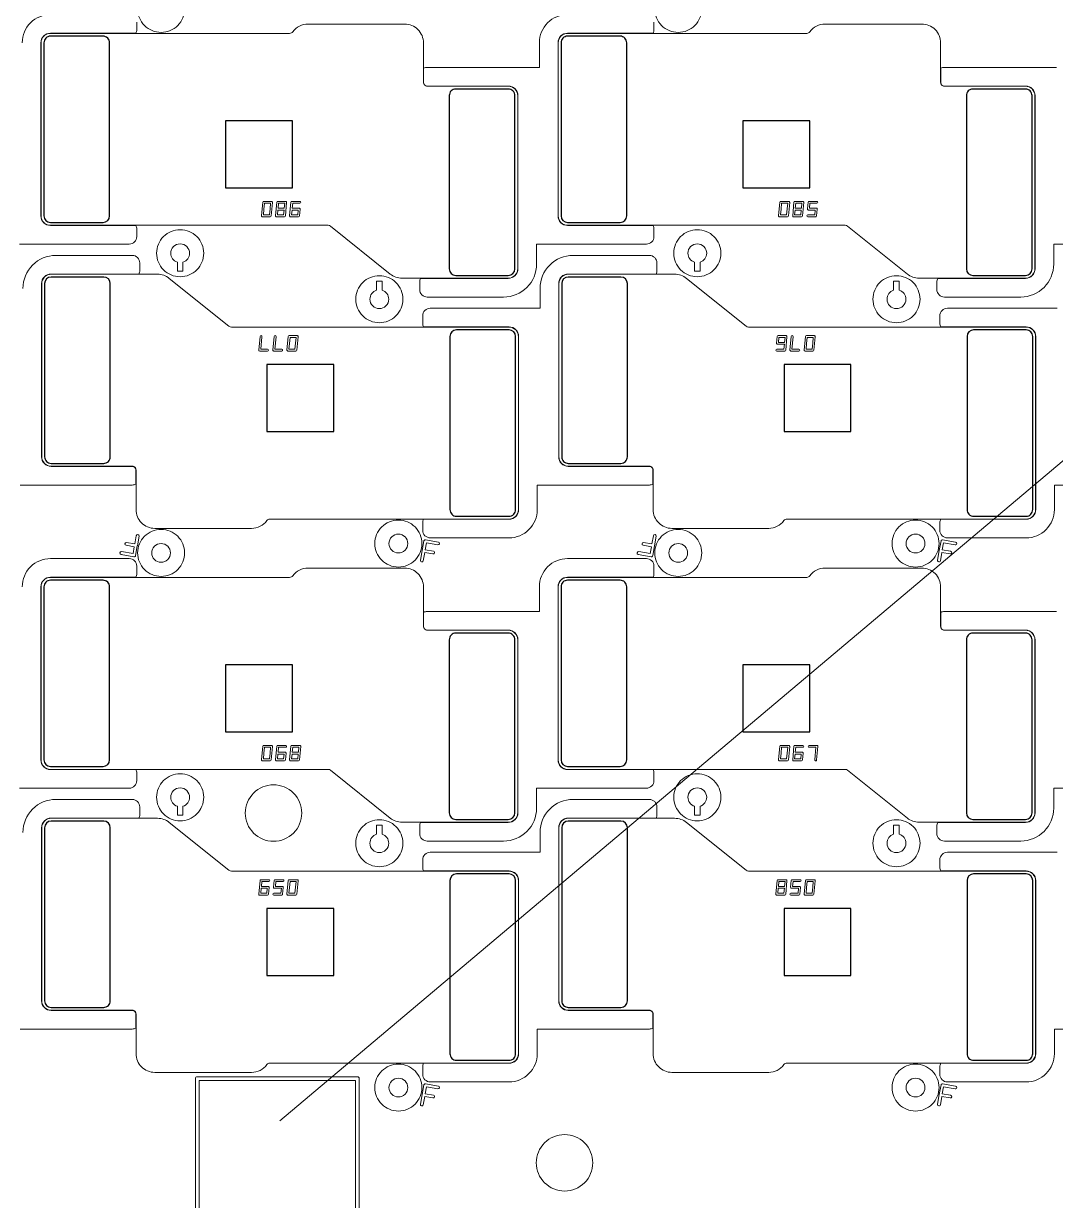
# Model space of a CAD drawing. Extents: x 2541 to 3941, y 2348 to 3338.
# Drawn here: x 3549.3 to 3604.2, y 2818.3 to 2880.8 of the extents above; entities that cross this region are included whole.
import ezdxf

# ---------------------------------------------------------------- set-up
doc = ezdxf.new("R2010")
doc.units = 0
doc.layers.get('0').update_dxf_attribs({"lineweight": 0})
doc.layers.add('barcodea-b_layer1', color=2, linetype='Continuous')
doc.layers.add('susa-b_layer0', color=1, linetype='Continuous')
doc.layers.add('備註', color=1, linetype='Continuous', lineweight=0)

msp = doc.modelspace()

# ---------------------------------------------------------------- linework, layer by layer
at = {"linetype": 'Continuous'}
for points in [[(3557.8951, 2881.58785, 0.414215), (3556.6451, 2882.83785, 0.414215), (3555.3951, 2881.58785, 0.414215), (3556.6451, 2880.33785, 0.414215)], [(3585.3651, 2881.58785, 0.414215), (3584.1151, 2882.83785, 0.414215), (3582.8651, 2881.58785, 0.414215), (3584.1151, 2880.33785, 0.414215)], [(3575.58959, 2867.777), (3575.58959, 2876.97688, 0.414219), (3575.08947, 2877.47701), (3570.78249, 2877.47701, -0.414223), (3570.58249, 2877.67701), (3570.58249, 2879.78181, 0.414215), (3569.58249, 2880.7818), (3564.4456, 2880.7818, 0.24029), (3563.63596, 2880.3692, -0.240069), (3563.47453, 2880.28701), (3550.76948, 2880.28701, 0.414366), (3550.2696, 2879.78689), (3550.2696, 2870.58701, 0.414365), (3550.76948, 2870.08688), (3565.51901, 2870.08688, -0.170771), (3565.64422, 2870.04284), (3568.81516, 2867.4971, 0.170765), (3569.44127, 2867.27688), (3575.08947, 2867.27688, 0.414218)], [(3603.05959, 2867.777), (3603.05959, 2876.97688, 0.414219), (3602.55947, 2877.47701), (3598.25249, 2877.47701, -0.414223), (3598.05249, 2877.67701), (3598.05249, 2879.78181, 0.414215), (3597.05249, 2880.7818), (3591.9156, 2880.7818, 0.24029), (3591.10596, 2880.3692, -0.240069), (3590.94453, 2880.28701), (3578.23948, 2880.28701, 0.414366), (3577.7396, 2879.78689), (3577.7396, 2870.58701, 0.414365), (3578.23948, 2870.08688), (3592.98901, 2870.08688, -0.170771), (3593.11422, 2870.04284), (3596.28516, 2867.4971, 0.170765), (3596.91127, 2867.27688), (3602.55947, 2867.27688, 0.414218)], [(3562.56475, 2871.30429, 0.443552), (3562.5148, 2871.35906), (3562.09329, 2871.35906, 0.387555), (3562.04335, 2871.31383), (3561.97447, 2870.59478, 0.443552), (3562.02442, 2870.54001), (3562.44592, 2870.54001, 0.387555), (3562.49587, 2870.58524)], [(3563.31475, 2871.30429, 0.443552), (3563.2648, 2871.35906), (3562.84329, 2871.35906, 0.387555), (3562.79335, 2871.31383), (3562.72447, 2870.59478, 0.443552), (3562.77442, 2870.54001), (3563.19592, 2870.54001, 0.387555), (3563.24587, 2870.58524)], [(3564.03031, 2870.94477, 0.443552), (3563.98036, 2870.99953), (3563.6137, 2870.99953), (3563.63856, 2871.25906), (3564.01497, 2871.25906, 1), (3564.01497, 2871.35906), (3563.59329, 2871.35906, 0.387555), (3563.54335, 2871.31383), (3563.47447, 2870.59478, 0.443552), (3563.52442, 2870.54001), (3563.94592, 2870.54001, 0.387555), (3563.99587, 2870.58524)], [(3590.03475, 2871.30429, 0.443552), (3589.9848, 2871.35906), (3589.56329, 2871.35906, 0.387555), (3589.51335, 2871.31383), (3589.44447, 2870.59478, 0.443552), (3589.49442, 2870.54001), (3589.91592, 2870.54001, 0.387555), (3589.96587, 2870.58524)], [(3590.78475, 2871.30429, 0.443552), (3590.7348, 2871.35906), (3590.31329, 2871.35906, 0.387555), (3590.26335, 2871.31383), (3590.19447, 2870.59478, 0.443552), (3590.24442, 2870.54001), (3590.66592, 2870.54001, 0.387555), (3590.71587, 2870.58524)], [(3591.50031, 2870.94477, 0.443552), (3591.45036, 2870.99953), (3591.0837, 2870.99953), (3591.10856, 2871.25906), (3591.48497, 2871.25906, 1), (3591.48497, 2871.35906), (3591.06329, 2871.35906, 0.387555), (3591.01335, 2871.31383), (3590.97891, 2870.9543, 0.443552), (3591.02886, 2870.89953), (3591.39552, 2870.89953), (3591.37066, 2870.64001), (3590.99425, 2870.64001, 1), (3590.99425, 2870.54001), (3591.41592, 2870.54001, 0.387555), (3591.46587, 2870.58524)], [(3558.90768, 2868.603, 0.414215), (3557.65768, 2869.853, 0.414215), (3556.40768, 2868.603, 0.414215), (3557.65768, 2867.353, 0.414215)], [(3586.37768, 2868.603, 0.414215), (3585.12768, 2869.853, 0.414215), (3583.87768, 2868.603, 0.414215), (3585.12768, 2867.353, 0.414215)], [(3558.15768, 2868.603, -0.327542), (3557.80768, 2868.12603), (3557.80768, 2867.65185), (3557.50768, 2867.65185), (3557.50768, 2868.12603, -0.327544), (3557.15768, 2868.603, -0.414217), (3557.65768, 2869.103, -0.414217)], [(3585.62768, 2868.603, -0.327542), (3585.27768, 2868.12603), (3585.27768, 2867.65185), (3584.97768, 2867.65185), (3584.97768, 2868.12603, -0.327544), (3584.62768, 2868.603, -0.414217), (3585.12768, 2869.103, -0.414217)], [(3582.98341, 2867.68688), (3582.98341, 2868.08688, 0.414218), (3582.58341, 2868.48688), (3578.5263, 2868.48688, 0.414215), (3576.7763, 2866.73688), (3576.7763, 2865.67688), (3570.94153, 2865.67688, 0.414218), (3570.54153, 2865.27688), (3570.54153, 2864.87688, 0.124388), (3570.58953, 2864.68688), (3575.12642, 2864.68688, -0.414365), (3575.63629, 2864.17675), (3575.63629, 2854.97688, -0.414366), (3575.12642, 2854.46675), (3570.58953, 2854.46675, 0.124388), (3570.54153, 2854.27675), (3570.54153, 2853.87675, 0.414218), (3570.94153, 2853.47675), (3575.12642, 2853.47675, 0.414364), (3576.62629, 2854.97738), (3576.62629, 2856.28675), (3582.58341, 2856.28675, 0.124386), (3582.77341, 2856.33475), (3582.77341, 2857.08675, 0.414224), (3582.58341, 2857.27675), (3578.27643, 2857.27675, -0.414218), (3577.7663, 2857.78688), (3577.7663, 2866.98676, -0.414217), (3578.27643, 2867.49688), (3582.9354, 2867.49688, 0.124392)], [(3575.62629, 2854.97687), (3575.62629, 2864.17675, 0.414365), (3575.12642, 2864.67688), (3560.37689, 2864.67688, -0.170771), (3560.25168, 2864.72092), (3557.08074, 2867.26666, 0.170765), (3556.45463, 2867.48688), (3550.80643, 2867.48688, 0.414218), (3550.3063, 2866.98676), (3550.3063, 2857.78688, 0.414219), (3550.80643, 2857.28675), (3555.11341, 2857.28675, -0.414223), (3555.31341, 2857.08675), (3555.31341, 2854.98195, 0.414215), (3556.3134, 2853.98196), (3561.4503, 2853.98196, 0.24029), (3562.25994, 2854.39456, -0.240069), (3562.42137, 2854.47675), (3575.12642, 2854.47675, 0.414366)], [(3569.48822, 2866.16076, 0.414215), (3568.23822, 2867.41076, 0.414215), (3566.98822, 2866.16076, 0.414215), (3568.23822, 2864.91076, 0.414215)], [(3568.73822, 2866.16076, -0.414217), (3568.23822, 2865.66076, -0.414217), (3567.73822, 2866.16076, -0.327542), (3568.08822, 2866.63773), (3568.08822, 2867.11191), (3568.38822, 2867.11191), (3568.38822, 2866.63773, -0.327544)], [(3603.09629, 2854.97687), (3603.09629, 2864.17675, 0.414365), (3602.59642, 2864.67688), (3587.84689, 2864.67688, -0.170771), (3587.72168, 2864.72092), (3584.55074, 2867.26666, 0.170765), (3583.92463, 2867.48688), (3578.27643, 2867.48688, 0.414218), (3577.7763, 2866.98676), (3577.7763, 2857.78688, 0.414219), (3578.27643, 2857.28675), (3582.58341, 2857.28675, -0.414223), (3582.78341, 2857.08675), (3582.78341, 2854.98195, 0.414215), (3583.7834, 2853.98196), (3588.9203, 2853.98196, 0.24029), (3589.72994, 2854.39456, -0.240069), (3589.89137, 2854.47675), (3602.59642, 2854.47675, 0.414366)], [(3596.95822, 2866.16076, 0.414215), (3595.70822, 2867.41076, 0.414215), (3594.45822, 2866.16076, 0.414215), (3595.70822, 2864.91076, 0.414215)], [(3596.20822, 2866.16076, -0.414217), (3595.70822, 2865.66076, -0.414217), (3595.20822, 2866.16076, -0.327542), (3595.55822, 2866.63773), (3595.55822, 2867.11191), (3595.85822, 2867.11191), (3595.85822, 2866.63773, -0.327544)], [(3562.30278, 2863.4047, 1), (3562.30278, 2863.5047), (3561.93594, 2863.5047), (3561.99957, 2864.16898, 1), (3561.90003, 2864.17852), (3561.83115, 2863.45947, 0.443552), (3561.8811, 2863.4047)], [(3563.05278, 2863.4047, 1), (3563.05278, 2863.5047), (3562.68594, 2863.5047), (3562.74957, 2864.16898, 1), (3562.65003, 2864.17852), (3562.58115, 2863.45947, 0.443552), (3562.6311, 2863.4047)], [(3563.92142, 2864.16898, 0.443552), (3563.87148, 2864.22375), (3563.44997, 2864.22375, 0.387555), (3563.40003, 2864.17852), (3563.33115, 2863.45947, 0.443552), (3563.3811, 2863.4047), (3563.8026, 2863.4047, 0.387555), (3563.85255, 2863.44993)], [(3589.89142, 2864.16898, 0.443552), (3589.84148, 2864.22375), (3589.41997, 2864.22375, 0.387555), (3589.37003, 2864.17852), (3589.33559, 2863.81899, 0.443552), (3589.38554, 2863.76423), (3589.7522, 2863.76423), (3589.72734, 2863.5047), (3589.35092, 2863.5047, 1), (3589.35092, 2863.4047), (3589.7726, 2863.4047, 0.387555), (3589.82255, 2863.44993)], [(3590.52278, 2863.4047, 1), (3590.52278, 2863.5047), (3590.15594, 2863.5047), (3590.21957, 2864.16898, 1), (3590.12003, 2864.17852), (3590.05115, 2863.45947, 0.443552), (3590.1011, 2863.4047)], [(3591.39142, 2864.16898, 0.443552), (3591.34148, 2864.22375), (3590.91997, 2864.22375, 0.387555), (3590.87003, 2864.17852), (3590.80115, 2863.45947, 0.443552), (3590.8511, 2863.4047), (3591.2726, 2863.4047, 0.387555), (3591.32255, 2863.44993)], [(3570.5008, 2853.17591, 0.414215), (3569.2508, 2854.42591, 0.414215), (3568.0008, 2853.17591, 0.414215), (3569.2508, 2851.92591, 0.414215)], [(3597.9708, 2853.17591, 0.414215), (3596.7208, 2854.42591, 0.414215), (3595.4708, 2853.17591, 0.414215), (3596.7208, 2851.92591, 0.414215)], [(3557.8951, 2852.67785, 0.414215), (3556.6451, 2853.92785, 0.414215), (3555.3951, 2852.67785, 0.414215), (3556.6451, 2851.42785, 0.414215)], [(3585.3651, 2852.67785, 0.414215), (3584.1151, 2853.92785, 0.414215), (3582.8651, 2852.67785, 0.414215), (3584.1151, 2851.42785, 0.414215)], [(3555.4733, 2853.56563, 1), (3555.32558, 2853.59168), (3555.24804, 2853.15194), (3554.8083, 2853.22948, 1), (3554.78226, 2853.08176), (3555.222, 2853.00422), (3555.15748, 2852.63834), (3554.54654, 2852.74606, 1), (3554.5205, 2852.59834), (3555.2053, 2852.47759, 0.414237), (3555.29218, 2852.53843), (3555.38268, 2853.05169), (3555.3828, 2853.05237)], [(3557.1451, 2852.67785, -0.414217), (3556.6451, 2852.17785, -0.414217), (3556.1451, 2852.67785, -0.414217), (3556.6451, 2853.17785, -0.414217)], [(3569.7508, 2853.17591, -0.414217), (3569.2508, 2852.67591, -0.414217), (3568.7508, 2853.17591, -0.414217), (3569.2508, 2853.67591, -0.414217)], [(3571.3754, 2853.25542), (3570.6906, 2853.37617, 0.414237), (3570.60372, 2853.31533), (3570.51322, 2852.80207), (3570.5131, 2852.80139), (3570.4226, 2852.28813, 1), (3570.57032, 2852.26208), (3570.64785, 2852.70182), (3571.08759, 2852.62428, 1), (3571.11364, 2852.772), (3570.6739, 2852.84954), (3570.73842, 2853.21542), (3571.34936, 2853.1077, 1)], [(3582.9433, 2853.56563, 1), (3582.79558, 2853.59168), (3582.71804, 2853.15194), (3582.2783, 2853.22948, 1), (3582.25226, 2853.08176), (3582.692, 2853.00422), (3582.62748, 2852.63834), (3582.01654, 2852.74606, 1), (3581.9905, 2852.59834), (3582.6753, 2852.47759, 0.414237), (3582.76218, 2852.53843), (3582.85268, 2853.05169), (3582.8528, 2853.05237)], [(3584.6151, 2852.67785, -0.414217), (3584.1151, 2852.17785, -0.414217), (3583.6151, 2852.67785, -0.414217), (3584.1151, 2853.17785, -0.414217)], [(3597.2208, 2853.17591, -0.414217), (3596.7208, 2852.67591, -0.414217), (3596.2208, 2853.17591, -0.414217), (3596.7208, 2853.67591, -0.414217)], [(3598.8454, 2853.25542), (3598.1606, 2853.37617, 0.414237), (3598.07372, 2853.31533), (3597.98322, 2852.80207), (3597.9831, 2852.80139), (3597.8926, 2852.28813, 1), (3598.04032, 2852.26208), (3598.11785, 2852.70182), (3598.55759, 2852.62428, 1), (3598.58364, 2852.772), (3598.1439, 2852.84954), (3598.20842, 2853.21542), (3598.81936, 2853.1077, 1)], [(3582.82437, 2840.57688), (3582.82437, 2840.97688, 0.124386), (3582.77636, 2841.16688), (3578.23948, 2841.16688, -0.414365), (3577.7296, 2841.67701), (3577.7296, 2850.87688, -0.414366), (3578.23948, 2851.38701), (3582.77636, 2851.38701, 0.124392), (3582.82437, 2851.57701), (3582.82437, 2851.97701, 0.414218), (3582.42437, 2852.37701), (3578.23948, 2852.37701, 0.414364), (3576.7396, 2850.87638), (3576.7396, 2849.56701), (3570.78249, 2849.56701, 0.124388), (3570.59249, 2849.51901), (3570.59249, 2848.76701, 0.414224), (3570.78249, 2848.57701), (3575.08947, 2848.57701, -0.414218), (3575.59959, 2848.06688), (3575.59959, 2838.867, -0.414217), (3575.08947, 2838.35688), (3570.4305, 2838.35688, 0.124388), (3570.38249, 2838.16688), (3570.38249, 2837.76688, 0.414218), (3570.78249, 2837.36688), (3574.83959, 2837.36688, 0.414215), (3576.58959, 2839.11688), (3576.58959, 2840.17688), (3582.42437, 2840.17688, 0.414218)], [(3575.58959, 2838.867), (3575.58959, 2848.06688, 0.414219), (3575.08947, 2848.56701), (3570.78249, 2848.56701, -0.414223), (3570.58249, 2848.76701), (3570.58249, 2850.87181, 0.414215), (3569.58249, 2851.8718), (3564.4456, 2851.8718, 0.24029), (3563.63596, 2851.4592, -0.240069), (3563.47453, 2851.37701), (3550.76948, 2851.37701, 0.414366), (3550.2696, 2850.87689), (3550.2696, 2841.67701, 0.414365), (3550.76948, 2841.17688), (3565.51901, 2841.17688, -0.170771), (3565.64422, 2841.13284), (3568.81516, 2838.5871, 0.170765), (3569.44127, 2838.36688), (3575.08947, 2838.36688, 0.414218)], [(3603.05959, 2838.867), (3603.05959, 2848.06688, 0.414219), (3602.55947, 2848.56701), (3598.25249, 2848.56701, -0.414223), (3598.05249, 2848.76701), (3598.05249, 2850.87181, 0.414215), (3597.05249, 2851.8718), (3591.9156, 2851.8718, 0.24029), (3591.10596, 2851.4592, -0.240069), (3590.94453, 2851.37701), (3578.23948, 2851.37701, 0.414366), (3577.7396, 2850.87689), (3577.7396, 2841.67701, 0.414365), (3578.23948, 2841.17688), (3592.98901, 2841.17688, -0.170771), (3593.11422, 2841.13284), (3596.28516, 2838.5871, 0.170765), (3596.91127, 2838.36688), (3602.55947, 2838.36688, 0.414218)], [(3562.56475, 2842.39429, 0.443552), (3562.5148, 2842.44906), (3562.09329, 2842.44906, 0.387555), (3562.04335, 2842.40383), (3561.97447, 2841.68478, 0.443552), (3562.02442, 2841.63001), (3562.44592, 2841.63001, 0.387555), (3562.49587, 2841.67524)], [(3563.28031, 2842.03477, 0.443552), (3563.23036, 2842.08953), (3562.8637, 2842.08953), (3562.88856, 2842.34906), (3563.26497, 2842.34906, 1), (3563.26497, 2842.44906), (3562.84329, 2842.44906, 0.387555), (3562.79335, 2842.40383), (3562.72447, 2841.68478, 0.443552), (3562.77442, 2841.63001), (3563.19592, 2841.63001, 0.387555), (3563.24587, 2841.67524)], [(3564.06475, 2842.39429, 0.443552), (3564.0148, 2842.44906), (3563.59329, 2842.44906, 0.387555), (3563.54335, 2842.40383), (3563.47447, 2841.68478, 0.443552), (3563.52442, 2841.63001), (3563.94592, 2841.63001, 0.387555), (3563.99587, 2841.67524)], [(3590.03475, 2842.39429, 0.443552), (3589.9848, 2842.44906), (3589.56329, 2842.44906, 0.387555), (3589.51335, 2842.40383), (3589.44447, 2841.68478, 0.443552), (3589.49442, 2841.63001), (3589.91592, 2841.63001, 0.387555), (3589.96587, 2841.67524)], [(3590.75031, 2842.03477, 0.443552), (3590.70036, 2842.08953), (3590.3337, 2842.08953), (3590.35856, 2842.34906), (3590.73497, 2842.34906, 1), (3590.73497, 2842.44906), (3590.31329, 2842.44906, 0.387555), (3590.26335, 2842.40383), (3590.19447, 2841.68478, 0.443552), (3590.24442, 2841.63001), (3590.66592, 2841.63001, 0.387555), (3590.71587, 2841.67524)], [(3591.53475, 2842.39429, 0.443552), (3591.4848, 2842.44906), (3591.06312, 2842.44906, 1), (3591.06312, 2842.34906), (3591.42996, 2842.34906), (3591.36633, 2841.68478, 1), (3591.46587, 2841.67524)], [(3558.90768, 2839.693, 0.414215), (3557.65768, 2840.943, 0.414215), (3556.40768, 2839.693, 0.414215), (3557.65768, 2838.443, 0.414215)], [(3586.37768, 2839.693, 0.414215), (3585.12768, 2840.943, 0.414215), (3583.87768, 2839.693, 0.414215), (3585.12768, 2838.443, 0.414215)], [(3558.15768, 2839.693, -0.327542), (3557.80768, 2839.21603), (3557.80768, 2838.74185), (3557.50768, 2838.74185), (3557.50768, 2839.21603, -0.327544), (3557.15768, 2839.693, -0.414217), (3557.65768, 2840.193, -0.414217)], [(3564.11718, 2838.85292, 0.414215), (3562.61718, 2840.35292, 0.414215), (3561.11718, 2838.85292, 0.414215), (3562.61718, 2837.35292, 0.414215)], [(3585.62768, 2839.693, -0.327542), (3585.27768, 2839.21603), (3585.27768, 2838.74185), (3584.97768, 2838.74185), (3584.97768, 2839.21603, -0.327544), (3584.62768, 2839.693, -0.414217), (3585.12768, 2840.193, -0.414217)], [(3582.98341, 2838.77688), (3582.98341, 2839.17688, 0.414218), (3582.58341, 2839.57688), (3578.5263, 2839.57688, 0.414215), (3576.7763, 2837.82688), (3576.7763, 2836.76688), (3570.94153, 2836.76688, 0.414218), (3570.54153, 2836.36688), (3570.54153, 2835.96688, 0.124388), (3570.58953, 2835.77688), (3575.12642, 2835.77688, -0.414365), (3575.63629, 2835.26675), (3575.63629, 2826.06688, -0.414366), (3575.12642, 2825.55675), (3570.58953, 2825.55675, 0.124388), (3570.54153, 2825.36675), (3570.54153, 2824.96675, 0.414218), (3570.94153, 2824.56675), (3575.12642, 2824.56675, 0.414364), (3576.62629, 2826.06738), (3576.62629, 2827.37675), (3582.58341, 2827.37675, 0.124386), (3582.77341, 2827.42475), (3582.77341, 2828.17675, 0.414224), (3582.58341, 2828.36675), (3578.27643, 2828.36675, -0.414218), (3577.7663, 2828.87688), (3577.7663, 2838.07676, -0.414217), (3578.27643, 2838.58688), (3582.9354, 2838.58688, 0.124392)], [(3575.62629, 2826.06687), (3575.62629, 2835.26675, 0.414365), (3575.12642, 2835.76688), (3560.37689, 2835.76688, -0.170771), (3560.25168, 2835.81092), (3557.08074, 2838.35666, 0.170765), (3556.45463, 2838.57688), (3550.80643, 2838.57688, 0.414218), (3550.3063, 2838.07676), (3550.3063, 2828.87688, 0.414219), (3550.80643, 2828.37675), (3555.11341, 2828.37675, -0.414223), (3555.31341, 2828.17675), (3555.31341, 2826.07195, 0.414215), (3556.3134, 2825.07196), (3561.4503, 2825.07196, 0.24029), (3562.25994, 2825.48456, -0.240069), (3562.42137, 2825.56675), (3575.12642, 2825.56675, 0.414366)], [(3569.48822, 2837.25076, 0.414215), (3568.23822, 2838.50076, 0.414215), (3566.98822, 2837.25076, 0.414215), (3568.23822, 2836.00076, 0.414215)], [(3568.73822, 2837.25076, -0.414217), (3568.23822, 2836.75076, -0.414217), (3567.73822, 2837.25076, -0.327542), (3568.08822, 2837.72773), (3568.08822, 2838.20191), (3568.38822, 2838.20191), (3568.38822, 2837.72773, -0.327544)], [(3603.09629, 2826.06687), (3603.09629, 2835.26675, 0.414365), (3602.59642, 2835.76688), (3587.84689, 2835.76688, -0.170771), (3587.72168, 2835.81092), (3584.55074, 2838.35666, 0.170765), (3583.92463, 2838.57688), (3578.27643, 2838.57688, 0.414218), (3577.7763, 2838.07676), (3577.7763, 2828.87688, 0.414219), (3578.27643, 2828.37675), (3582.58341, 2828.37675, -0.414223), (3582.78341, 2828.17675), (3582.78341, 2826.07195, 0.414215), (3583.7834, 2825.07196), (3588.9203, 2825.07196, 0.24029), (3589.72994, 2825.48456, -0.240069), (3589.89137, 2825.56675), (3602.59642, 2825.56675, 0.414366)], [(3596.95822, 2837.25076, 0.414215), (3595.70822, 2838.50076, 0.414215), (3594.45822, 2837.25076, 0.414215), (3595.70822, 2836.00076, 0.414215)], [(3596.20822, 2837.25076, -0.414217), (3595.70822, 2836.75076, -0.414217), (3595.20822, 2837.25076, -0.327542), (3595.55822, 2837.72773), (3595.55822, 2838.20191), (3595.85822, 2838.20191), (3595.85822, 2837.72773, -0.327544)], [(3562.38699, 2834.89946, 0.443552), (3562.33704, 2834.95423), (3561.97038, 2834.95423), (3561.99524, 2835.21375), (3562.37165, 2835.21375, 1), (3562.37165, 2835.31375), (3561.94997, 2835.31375, 0.387555), (3561.90003, 2835.26852), (3561.83115, 2834.54947, 0.443552), (3561.8811, 2834.4947), (3562.3026, 2834.4947, 0.387555), (3562.35255, 2834.53993)], [(3563.13699, 2834.89946, 0.443552), (3563.08704, 2834.95423), (3562.72038, 2834.95423), (3562.74524, 2835.21375), (3563.12165, 2835.21375, 1), (3563.12165, 2835.31375), (3562.69997, 2835.31375, 0.387555), (3562.65003, 2835.26852), (3562.61559, 2834.90899, 0.443552), (3562.66554, 2834.85423), (3563.0322, 2834.85423), (3563.00734, 2834.5947), (3562.63092, 2834.5947, 1), (3562.63092, 2834.4947), (3563.0526, 2834.4947, 0.387555), (3563.10255, 2834.53993)], [(3563.92142, 2835.25898, 0.443552), (3563.87148, 2835.31375), (3563.44997, 2835.31375, 0.387555), (3563.40003, 2835.26852), (3563.33115, 2834.54947, 0.443552), (3563.3811, 2834.4947), (3563.8026, 2834.4947, 0.387555), (3563.85255, 2834.53993)], [(3589.89142, 2835.25898, 0.443552), (3589.84148, 2835.31375), (3589.41997, 2835.31375, 0.387555), (3589.37003, 2835.26852), (3589.30115, 2834.54947, 0.443552), (3589.3511, 2834.4947), (3589.7726, 2834.4947, 0.387555), (3589.82255, 2834.53993)], [(3590.60699, 2834.89946, 0.443552), (3590.55704, 2834.95423), (3590.19038, 2834.95423), (3590.21524, 2835.21375), (3590.59165, 2835.21375, 1), (3590.59165, 2835.31375), (3590.16997, 2835.31375, 0.387555), (3590.12003, 2835.26852), (3590.08559, 2834.90899, 0.443552), (3590.13554, 2834.85423), (3590.5022, 2834.85423), (3590.47734, 2834.5947), (3590.10092, 2834.5947, 1), (3590.10092, 2834.4947), (3590.5226, 2834.4947, 0.387555), (3590.57255, 2834.53993)], [(3591.39142, 2835.25898, 0.443552), (3591.34148, 2835.31375), (3590.91997, 2835.31375, 0.387555), (3590.87003, 2835.26852), (3590.80115, 2834.54947, 0.443552), (3590.8511, 2834.4947), (3591.2726, 2834.4947, 0.387555), (3591.32255, 2834.53993)], [(3570.5008, 2824.26591, 0.414215), (3569.2508, 2825.51591, 0.414215), (3568.0008, 2824.26591, 0.414215), (3569.2508, 2823.01591, 0.414215)], [(3597.9708, 2824.26591, 0.414215), (3596.7208, 2825.51591, 0.414215), (3595.4708, 2824.26591, 0.414215), (3596.7208, 2823.01591, 0.414215)], [(3567.16854, 2816.24272), (3567.16854, 2824.74272, 0.414228), (3567.06854, 2824.84272), (3558.56854, 2824.84272, 0.414228), (3558.46854, 2824.74272), (3558.46854, 2816.24272, 0.414228), (3558.56854, 2816.14272), (3567.06854, 2816.14272, 0.414228)], [(3569.7508, 2824.26591, -0.414217), (3569.2508, 2823.76591, -0.414217), (3568.7508, 2824.26591, -0.414217), (3569.2508, 2824.76591, -0.414217)], [(3571.3754, 2824.34542), (3570.6906, 2824.46617, 0.414237), (3570.60372, 2824.40533), (3570.51322, 2823.89207), (3570.5131, 2823.89139), (3570.4226, 2823.37813, 1), (3570.57032, 2823.35208), (3570.64785, 2823.79182), (3571.08759, 2823.71428, 1), (3571.11364, 2823.862), (3570.6739, 2823.93954), (3570.73842, 2824.30542), (3571.34936, 2824.1977, 1)], [(3597.2208, 2824.26591, -0.414217), (3596.7208, 2823.76591, -0.414217), (3596.2208, 2824.26591, -0.414217), (3596.7208, 2824.76591, -0.414217)], [(3598.8454, 2824.34542), (3598.1606, 2824.46617, 0.414237), (3598.07372, 2824.40533), (3597.98322, 2823.89207), (3597.9831, 2823.89139), (3597.8926, 2823.37813, 1), (3598.04032, 2823.35208), (3598.11785, 2823.79182), (3598.55759, 2823.71428, 1), (3598.58364, 2823.862), (3598.1439, 2823.93954), (3598.20842, 2824.30542), (3598.81936, 2824.1977, 1)], [(3579.57709, 2820.26817, 0.414215), (3578.07709, 2821.76817, 0.414215), (3576.57709, 2820.26817, 0.414215), (3578.07709, 2818.76817, 0.414215)]]:
    msp.add_lwpolyline(points, format="xyb", close=True, dxfattribs=at)
for points in [[(3550.76948, 2881.28701, 0.414364), (3549.2696, 2879.78638)], [(3578.23948, 2881.28701, 0.414364), (3576.7396, 2879.78638), (3576.7396, 2878.47701), (3570.78249, 2878.47701, 0.124388), (3570.59249, 2878.42901), (3570.59249, 2877.67701, 0.414224), (3570.78249, 2877.48701), (3575.08947, 2877.48701, -0.414218), (3575.59959, 2876.97688), (3575.59959, 2867.777, -0.414217), (3575.08947, 2867.26688), (3570.4305, 2867.26688, 0.124388), (3570.38249, 2867.07688), (3570.38249, 2866.67688, 0.414218), (3570.78249, 2866.27688), (3574.83959, 2866.27688, 0.414215), (3576.58959, 2868.02688), (3576.58959, 2869.08688), (3582.42437, 2869.08688, 0.414218), (3582.82437, 2869.48688), (3582.82437, 2869.88688, 0.124386), (3582.77636, 2870.07688), (3578.23948, 2870.07688, -0.414365), (3577.7296, 2870.58701), (3577.7296, 2879.78688, -0.414366), (3578.23948, 2880.29701), (3582.77636, 2880.29701, 0.124392), (3582.82437, 2880.48701), (3582.82437, 2880.88701, 0.414218)], [(3549.11959, 2869.08688), (3554.95437, 2869.08688, 0.414218), (3555.35437, 2869.48688), (3555.35437, 2869.88688, 0.124386), (3555.30636, 2870.07688), (3550.76948, 2870.07688, -0.414365), (3550.2596, 2870.58701), (3550.2596, 2879.78688, -0.414366), (3550.76948, 2880.29701), (3555.30636, 2880.29701, 0.124392), (3555.35437, 2880.48701), (3555.35437, 2880.88701, 0.414218)], [(3604.2096, 2878.47701), (3598.25249, 2878.47701, 0.124388), (3598.06249, 2878.42901), (3598.06249, 2877.67701, 0.414224), (3598.25249, 2877.48701), (3602.55947, 2877.48701, -0.414218), (3603.06959, 2876.97688), (3603.06959, 2867.777, -0.414217), (3602.55947, 2867.26688), (3597.9005, 2867.26688, 0.124388), (3597.85249, 2867.07688), (3597.85249, 2866.67688, 0.414218), (3598.25249, 2866.27688), (3602.30959, 2866.27688, 0.414215), (3604.05959, 2868.02688), (3604.05959, 2869.08688), (3609.89437, 2869.08688, 0.414218)], [(3549.15629, 2856.28675), (3555.11341, 2856.28675, 0.124386), (3555.30341, 2856.33475), (3555.30341, 2857.08675, 0.414224), (3555.11341, 2857.27675), (3550.80643, 2857.27675, -0.414218), (3550.2963, 2857.78688), (3550.2963, 2866.98676, -0.414217), (3550.80643, 2867.49688), (3555.4654, 2867.49688, 0.124392), (3555.51341, 2867.68688), (3555.51341, 2868.08688, 0.414218), (3555.11341, 2868.48688), (3551.0563, 2868.48688, 0.414215), (3549.3063, 2866.73688)], [(3604.2463, 2865.67688), (3598.41153, 2865.67688, 0.414218), (3598.01153, 2865.27688), (3598.01153, 2864.87688, 0.124388), (3598.05953, 2864.68688), (3602.59642, 2864.68688, -0.414365), (3603.10629, 2864.17675), (3603.10629, 2854.97688, -0.414366), (3602.59642, 2854.46675), (3598.05953, 2854.46675, 0.124388), (3598.01153, 2854.27675), (3598.01153, 2853.87675, 0.414218), (3598.41153, 2853.47675), (3602.59642, 2853.47675, 0.414364), (3604.09629, 2854.97738), (3604.09629, 2856.28675), (3610.05341, 2856.28675, 0.124386)], [(3549.11959, 2840.17688), (3554.95437, 2840.17688, 0.414218), (3555.35437, 2840.57688), (3555.35437, 2840.97688, 0.124386), (3555.30636, 2841.16688), (3550.76948, 2841.16688, -0.414365), (3550.2596, 2841.67701), (3550.2596, 2850.87688, -0.414366), (3550.76948, 2851.38701), (3555.30636, 2851.38701, 0.124392), (3555.35437, 2851.57701), (3555.35437, 2851.97701, 0.414218), (3554.95437, 2852.37701), (3550.76948, 2852.37701, 0.414364), (3549.2696, 2850.87638)], [(3604.2096, 2849.56701), (3598.25249, 2849.56701, 0.124388), (3598.06249, 2849.51901), (3598.06249, 2848.76701, 0.414224), (3598.25249, 2848.57701), (3602.55947, 2848.57701, -0.414218), (3603.06959, 2848.06688), (3603.06959, 2838.867, -0.414217), (3602.55947, 2838.35688), (3597.9005, 2838.35688, 0.124388), (3597.85249, 2838.16688), (3597.85249, 2837.76688, 0.414218), (3598.25249, 2837.36688), (3602.30959, 2837.36688, 0.414215), (3604.05959, 2839.11688), (3604.05959, 2840.17688), (3609.89437, 2840.17688, 0.414218)], [(3549.15629, 2827.37675), (3555.11341, 2827.37675, 0.124386), (3555.30341, 2827.42475), (3555.30341, 2828.17675, 0.414224), (3555.11341, 2828.36675), (3550.80643, 2828.36675, -0.414218), (3550.2963, 2828.87688), (3550.2963, 2838.07676, -0.414217), (3550.80643, 2838.58688), (3555.4654, 2838.58688, 0.124392), (3555.51341, 2838.77688), (3555.51341, 2839.17688, 0.414218), (3555.11341, 2839.57688), (3551.0563, 2839.57688, 0.414215), (3549.3063, 2837.82688)], [(3604.2463, 2836.76688), (3598.41153, 2836.76688, 0.414218), (3598.01153, 2836.36688), (3598.01153, 2835.96688, 0.124388), (3598.05953, 2835.77688), (3602.59642, 2835.77688, -0.414365), (3603.10629, 2835.26675), (3603.10629, 2826.06688, -0.414366), (3602.59642, 2825.55675), (3598.05953, 2825.55675, 0.124388), (3598.01153, 2825.36675), (3598.01153, 2824.96675, 0.414218), (3598.41153, 2824.56675), (3602.59642, 2824.56675, 0.414364), (3604.09629, 2826.06738), (3604.09629, 2827.37675), (3610.05341, 2827.37675, 0.124386)]]:
    msp.add_lwpolyline(points, format="xyb", dxfattribs=at)
for points in [[(3562.45996, 2871.25906), (3562.43076, 2870.9543), (3562.40066, 2870.64001), (3562.07926, 2870.64001), (3562.10845, 2870.94477), (3562.13856, 2871.25906)], [(3563.17552, 2870.89953), (3563.15066, 2870.64001), (3562.82926, 2870.64001), (3562.85412, 2870.89953)], [(3563.20996, 2871.25906), (3563.1851, 2870.99953), (3562.8637, 2870.99953), (3562.88856, 2871.25906)], [(3563.92552, 2870.89953), (3563.90066, 2870.64001), (3563.57926, 2870.64001), (3563.60412, 2870.89953)], [(3589.92996, 2871.25906), (3589.90076, 2870.9543), (3589.87066, 2870.64001), (3589.54926, 2870.64001), (3589.57845, 2870.94477), (3589.60856, 2871.25906)], [(3590.64552, 2870.89953), (3590.62066, 2870.64001), (3590.29926, 2870.64001), (3590.32412, 2870.89953)], [(3590.67996, 2871.25906), (3590.6551, 2870.99953), (3590.3337, 2870.99953), (3590.35856, 2871.25906)], [(3563.81663, 2864.12375), (3563.78744, 2863.81899), (3563.75734, 2863.5047), (3563.43594, 2863.5047), (3563.46513, 2863.80946), (3563.49524, 2864.12375)], [(3589.78663, 2864.12375), (3589.76178, 2863.86423), (3589.44038, 2863.86423), (3589.46524, 2864.12375)], [(3591.28663, 2864.12375), (3591.25744, 2863.81899), (3591.22734, 2863.5047), (3590.90594, 2863.5047), (3590.93513, 2863.80946), (3590.96524, 2864.12375)], [(3562.45996, 2842.34906), (3562.43076, 2842.0443), (3562.40066, 2841.73001), (3562.07926, 2841.73001), (3562.10845, 2842.03477), (3562.13856, 2842.34906)], [(3563.17552, 2841.98953), (3563.15066, 2841.73001), (3562.82926, 2841.73001), (3562.85412, 2841.98953)], [(3563.92552, 2841.98953), (3563.90066, 2841.73001), (3563.57926, 2841.73001), (3563.60412, 2841.98953)], [(3563.95996, 2842.34906), (3563.9351, 2842.08953), (3563.6137, 2842.08953), (3563.63856, 2842.34906)], [(3589.92996, 2842.34906), (3589.90076, 2842.0443), (3589.87066, 2841.73001), (3589.54926, 2841.73001), (3589.57845, 2842.03477), (3589.60856, 2842.34906)], [(3590.64552, 2841.98953), (3590.62066, 2841.73001), (3590.29926, 2841.73001), (3590.32412, 2841.98953)], [(3563.81663, 2835.21375), (3563.78744, 2834.90899), (3563.75734, 2834.5947), (3563.43594, 2834.5947), (3563.46513, 2834.89946), (3563.49524, 2835.21375)], [(3589.78663, 2835.21375), (3589.76178, 2834.95423), (3589.44038, 2834.95423), (3589.46524, 2835.21375)], [(3591.28663, 2835.21375), (3591.25744, 2834.90899), (3591.22734, 2834.5947), (3590.90594, 2834.5947), (3590.93513, 2834.89946), (3590.96524, 2835.21375)], [(3562.2822, 2834.85423), (3562.25734, 2834.5947), (3561.93594, 2834.5947), (3561.9608, 2834.85423)], [(3589.7522, 2834.85423), (3589.72734, 2834.5947), (3589.40594, 2834.5947), (3589.4308, 2834.85423)], [(3566.96854, 2816.34272), (3558.66854, 2816.34272), (3558.66854, 2824.64272), (3566.96854, 2824.64272)]]:
    msp.add_lwpolyline(points, close=True, dxfattribs=at)
at = {"layer": 'barcodea-b_layer1', "linetype": 'Continuous'}
for points in [[(3563.63, 2872.07748), (3563.63, 2875.63348), (3560.074, 2875.63348), (3560.074, 2872.07748)], [(3591.1, 2872.07748), (3591.1, 2875.63348), (3587.544, 2875.63348), (3587.544, 2872.07748)], [(3565.82189, 2859.13028), (3565.82189, 2862.68628), (3562.26589, 2862.68628), (3562.26589, 2859.13028)], [(3593.29189, 2859.13028), (3593.29189, 2862.68628), (3589.73589, 2862.68628), (3589.73589, 2859.13028)], [(3563.63, 2843.16748), (3563.63, 2846.72348), (3560.074, 2846.72348), (3560.074, 2843.16748)], [(3591.1, 2843.16748), (3591.1, 2846.72348), (3587.544, 2846.72348), (3587.544, 2843.16748)], [(3565.82189, 2830.22028), (3565.82189, 2833.77628), (3562.26589, 2833.77628), (3562.26589, 2830.22028)], [(3593.29189, 2830.22028), (3593.29189, 2833.77628), (3589.73589, 2833.77628), (3589.73589, 2830.22028)]]:
    msp.add_lwpolyline(points, close=True, dxfattribs=at)
at = {"layer": 'susa-b_layer0', "linetype": 'Continuous'}
for points in [[(3553.90955, 2870.58701), (3553.90955, 2879.78714, 0.414221), (3553.55954, 2880.13715), (3550.76958, 2880.13715, 0.414218), (3550.41959, 2879.78714), (3550.41959, 2870.58726, 0.414197), (3550.76958, 2870.23725), (3553.55954, 2870.23725, 0.414007)], [(3581.37955, 2870.58701), (3581.37955, 2879.78714, 0.414221), (3581.02954, 2880.13715), (3578.23958, 2880.13715, 0.414218), (3577.88959, 2879.78714), (3577.88959, 2870.58726, 0.414197), (3578.23958, 2870.23725), (3581.02954, 2870.23725, 0.414007)], [(3575.43948, 2867.777), (3575.43948, 2876.97714, 0.414221), (3575.08947, 2877.32715), (3572.29951, 2877.32715, 0.414218), (3571.94952, 2876.97714), (3571.94952, 2867.77726, 0.414197), (3572.29951, 2867.42725), (3575.08947, 2867.42725, 0.414007)], [(3602.90948, 2867.777), (3602.90948, 2876.97714, 0.414221), (3602.55947, 2877.32715), (3599.76951, 2877.32715, 0.414218), (3599.41952, 2876.97714), (3599.41952, 2867.77726, 0.414197), (3599.76951, 2867.42725), (3602.55947, 2867.42725, 0.414007)], [(3553.94638, 2857.78662), (3553.94638, 2866.9865, 0.414197), (3553.59639, 2867.33651), (3550.80643, 2867.33651, 0.414007), (3550.45642, 2866.98676), (3550.45642, 2857.78662, 0.414221), (3550.80643, 2857.43661), (3553.59639, 2857.43661, 0.414218)], [(3581.41638, 2857.78662), (3581.41638, 2866.9865, 0.414197), (3581.06639, 2867.33651), (3578.27643, 2867.33651, 0.414007), (3577.92642, 2866.98676), (3577.92642, 2857.78662, 0.414221), (3578.27643, 2857.43661), (3581.06639, 2857.43661, 0.414218)], [(3575.47631, 2854.97662), (3575.47631, 2864.1765, 0.414197), (3575.12632, 2864.52651), (3572.33636, 2864.52651, 0.414007), (3571.98635, 2864.17675), (3571.98635, 2854.97662, 0.414221), (3572.33636, 2854.62661), (3575.12632, 2854.62661, 0.414218)], [(3602.94631, 2854.97662), (3602.94631, 2864.1765, 0.414197), (3602.59632, 2864.52651), (3599.80636, 2864.52651, 0.414007), (3599.45635, 2864.17675), (3599.45635, 2854.97662, 0.414221), (3599.80636, 2854.62661), (3602.59632, 2854.62661, 0.414218)], [(3553.90955, 2841.67701), (3553.90955, 2850.87714, 0.414221), (3553.55954, 2851.22715), (3550.76958, 2851.22715, 0.414218), (3550.41959, 2850.87714), (3550.41959, 2841.67726, 0.414197), (3550.76958, 2841.32725), (3553.55954, 2841.32725, 0.414007)], [(3581.37955, 2841.67701), (3581.37955, 2850.87714, 0.414221), (3581.02954, 2851.22715), (3578.23958, 2851.22715, 0.414218), (3577.88959, 2850.87714), (3577.88959, 2841.67726, 0.414197), (3578.23958, 2841.32725), (3581.02954, 2841.32725, 0.414007)], [(3575.43948, 2838.867), (3575.43948, 2848.06714, 0.414221), (3575.08947, 2848.41715), (3572.29951, 2848.41715, 0.414218), (3571.94952, 2848.06714), (3571.94952, 2838.86726, 0.414197), (3572.29951, 2838.51725), (3575.08947, 2838.51725, 0.414007)], [(3602.90948, 2838.867), (3602.90948, 2848.06714, 0.414221), (3602.55947, 2848.41715), (3599.76951, 2848.41715, 0.414218), (3599.41952, 2848.06714), (3599.41952, 2838.86726, 0.414197), (3599.76951, 2838.51725), (3602.55947, 2838.51725, 0.414007)], [(3553.94638, 2828.87662), (3553.94638, 2838.0765, 0.414197), (3553.59639, 2838.42651), (3550.80643, 2838.42651, 0.414007), (3550.45642, 2838.07676), (3550.45642, 2828.87662, 0.414221), (3550.80643, 2828.52661), (3553.59639, 2828.52661, 0.414218)], [(3581.41638, 2828.87662), (3581.41638, 2838.0765, 0.414197), (3581.06639, 2838.42651), (3578.27643, 2838.42651, 0.414007), (3577.92642, 2838.07676), (3577.92642, 2828.87662, 0.414221), (3578.27643, 2828.52661), (3581.06639, 2828.52661, 0.414218)], [(3575.47631, 2826.06662), (3575.47631, 2835.2665, 0.414197), (3575.12632, 2835.61651), (3572.33636, 2835.61651, 0.414007), (3571.98635, 2835.26675), (3571.98635, 2826.06662, 0.414221), (3572.33636, 2825.71661), (3575.12632, 2825.71661, 0.414218)], [(3602.94631, 2826.06662), (3602.94631, 2835.2665, 0.414197), (3602.59632, 2835.61651), (3599.80636, 2835.61651, 0.414007), (3599.45635, 2835.26675), (3599.45635, 2826.06662, 0.414221), (3599.80636, 2825.71661), (3602.59632, 2825.71661, 0.414218)]]:
    msp.add_lwpolyline(points, format="xyb", close=True, dxfattribs=at)
at = {"layer": '備註'}
msp.add_line((3562.95541, 2822.49044), (3711.82722, 2948.05288), dxfattribs=at)

doc.saveas('drawing.dxf')
